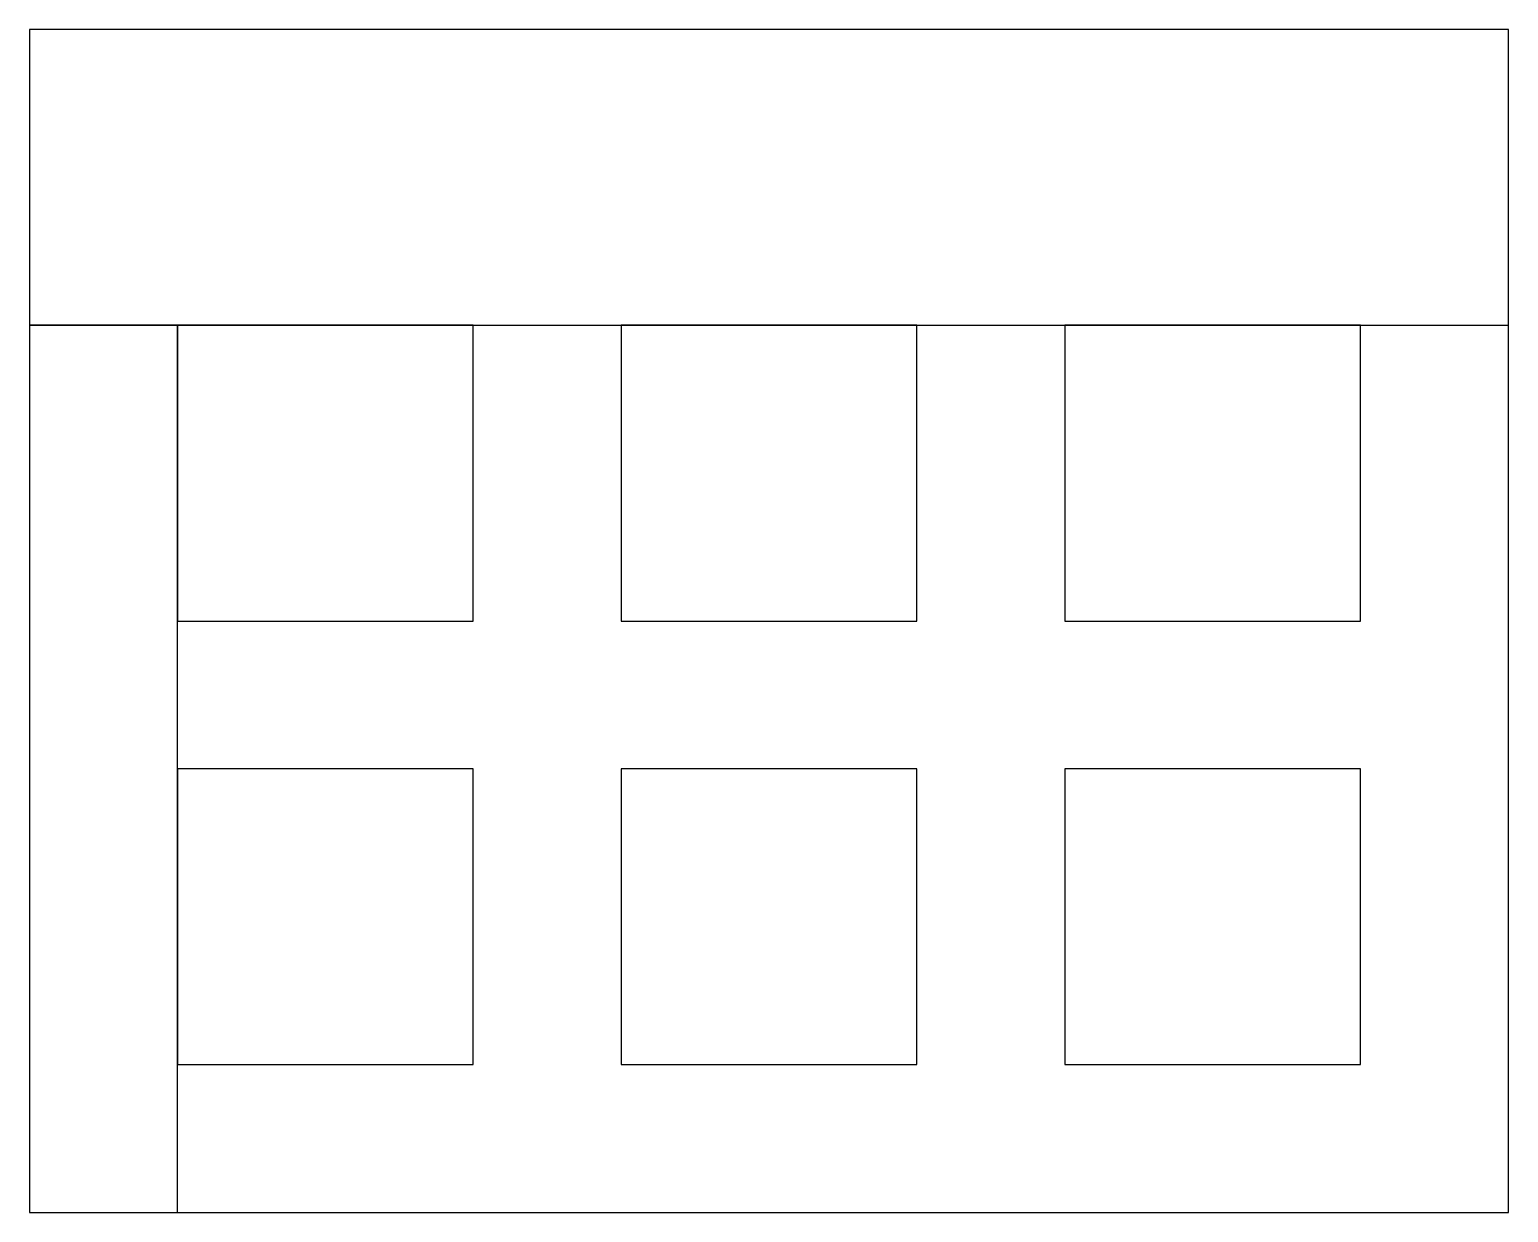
# Model space of a CAD drawing. Header units: metres. Extents: x 0 to 10, y 0 to 8.
import ezdxf

# ---------------------------------------------------------------- set-up
doc = ezdxf.new("R2010")
doc.units = ezdxf.units.M

msp = doc.modelspace()

# ---------------------------------------------------------------- linework, layer by layer
at = {"layer": 'superficieCasetones'}
for points in [[(1, 4), (3, 4), (3, 6), (1, 6), (1, 4)], [(4, 4), (6, 4), (6, 6), (4, 6), (4, 4)], [(7, 4), (9, 4), (9, 6), (7, 6), (7, 4)], [(1, 1), (3, 1), (3, 3), (1, 3), (1, 1)], [(4, 1), (6, 1), (6, 3), (4, 3), (4, 1)], [(7, 1), (9, 1), (9, 3), (7, 3), (7, 1)]]:
    msp.add_lwpolyline(points, close=True, dxfattribs=at)
at = {"layer": 'superficieMacizos'}
for points in [[(0, 6), (10, 6), (10, 8), (0, 8), (0, 6)], [(0, 0), (1, 0), (1, 6), (0, 6), (0, 0)]]:
    msp.add_lwpolyline(points, close=True, dxfattribs=at)
at = {"layer": 'superficieTotal'}
msp.add_lwpolyline([(0, 0), (10, 0), (10, 8), (0, 8), (0, 0)], close=True, dxfattribs=at)

doc.saveas('drawing.dxf')
